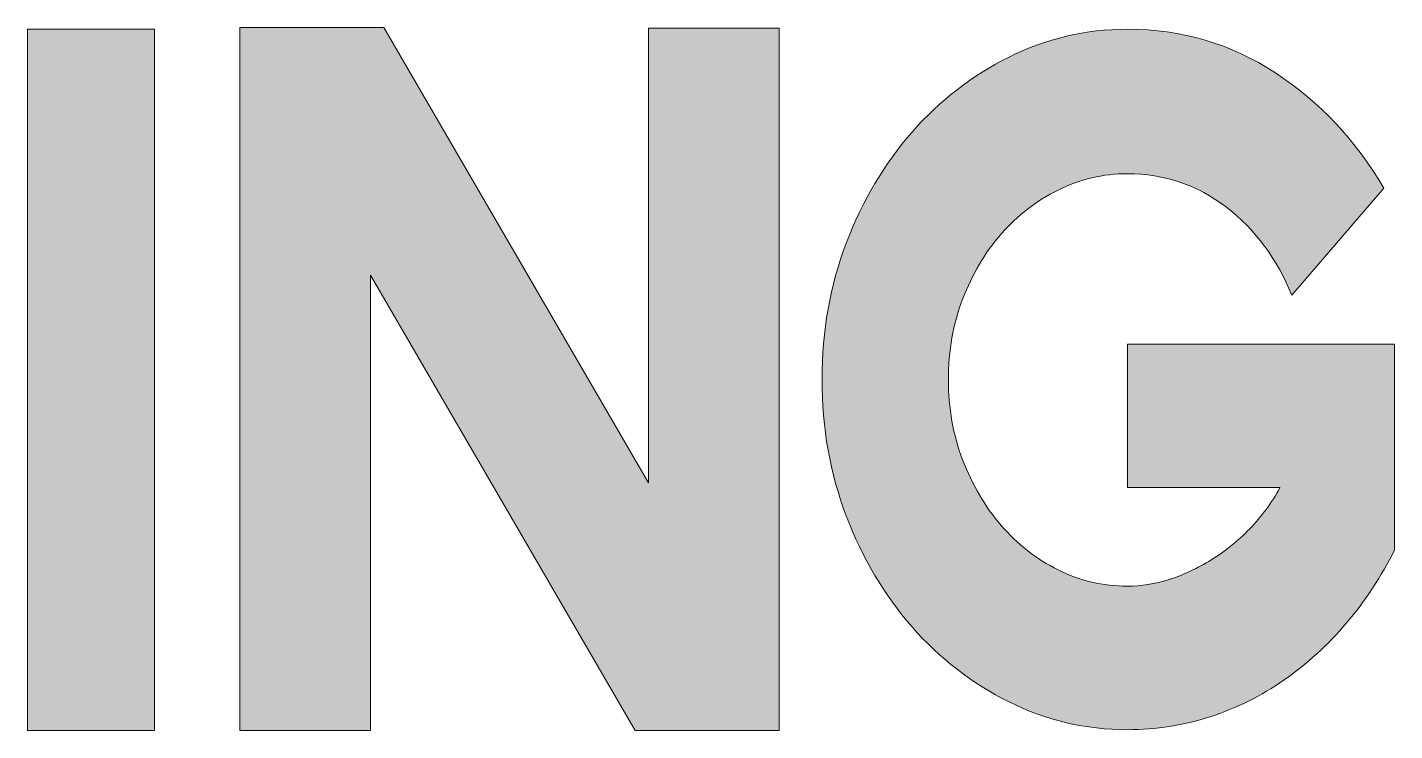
# Model space of a CAD drawing. Extents: x 204 to 2410, y -2200 to -1439.
# Drawn here: x 719.1 to 1074.9, y -1737.2 to -1554.2 of the extents above; entities that cross this region are included whole.
import ezdxf

# ---------------------------------------------------------------- set-up
doc = ezdxf.new("R2010")
doc.units = 0
doc.header["$MEASUREMENT"] = 0
doc.layers.add('Logo', color=7, linetype='Continuous', lineweight=0)

msp = doc.modelspace()

# ---------------------------------------------------------------- hatches: boundary and pattern name
at = {"layer": 'Logo', "true_color": 0x002841, "transparency": 33554687}
h = msp.add_hatch(color=158, dxfattribs=at)
h.dxf.hatch_style = 2
edge = h.paths.add_edge_path()
edge.add_spline(control_points=[(752.24, -1554.72), (752.24, -1554.72), (752.24, -1737.2), (752.24, -1737.2), (752.24, -1737.2), (719.13, -1737.2), (719.13, -1737.2), (719.13, -1737.2), (719.13, -1554.72), (719.13, -1554.72), (719.13, -1554.72), (752.24, -1554.72), (752.24, -1554.72)], knot_values=[0, 0, 0, 0, 1, 1, 1, 2, 2, 2, 3, 3, 3, 4, 4, 4, 4], degree=3, periodic=0)
h = msp.add_hatch(color=158, dxfattribs=at)
h.dxf.hatch_style = 2
edge = h.paths.add_edge_path()
edge.add_spline(control_points=[(880.76, -1554.47), (880.76, -1554.47), (914.74, -1554.47), (914.74, -1554.47), (914.74, -1554.47), (914.74, -1737.2), (914.74, -1737.2), (914.74, -1737.2), (877.27, -1737.2), (877.27, -1737.2), (877.27, -1737.2), (808.43, -1618.7), (808.43, -1618.7), (808.43, -1618.7), (808.43, -1737.2), (808.43, -1737.2), (808.43, -1737.2), (774.44, -1737.2), (774.44, -1737.2), (774.44, -1737.2), (774.44, -1554.22), (774.44, -1554.22), (774.44, -1554.22), (811.91, -1554.22), (811.91, -1554.22), (811.91, -1554.22), (880.76, -1672.72), (880.76, -1672.72), (880.76, -1672.72), (880.76, -1554.47), (880.76, -1554.47)], knot_values=[0, 0, 0, 0, 1, 1, 1, 2, 2, 2, 3, 3, 3, 4, 4, 4, 5, 5, 5, 6, 6, 6, 7, 7, 7, 8, 8, 8, 9, 9, 9, 10, 10, 10, 10], degree=3, periodic=0)
h = msp.add_hatch(color=158, dxfattribs=at)
h.dxf.hatch_style = 2
edge = h.paths.add_edge_path()
edge.add_spline(control_points=[(1005.44, -1636.63), (1005.44, -1636.63), (1074.94, -1636.63), (1074.94, -1636.63), (1074.94, -1636.63), (1074.94, -1690.15), (1074.94, -1690.15), (1071.45, -1697.12), (1067.27, -1703.47), (1062.41, -1709.19), (1057.54, -1714.92), (1052.13, -1719.86), (1046.18, -1724.01), (1040.22, -1728.16), (1033.79, -1731.35), (1026.9, -1733.59), (1020, -1735.83), (1012.84, -1736.95), (1005.44, -1736.95), (994.54, -1736.95), (984.27, -1734.55), (974.61, -1729.73), (964.95, -1724.92), (956.53, -1718.41), (949.34, -1710.19), (942.15, -1701.98), (936.45, -1692.35), (932.23, -1681.31), (928.02, -1670.28), (925.92, -1658.45), (925.92, -1645.84), (925.92, -1633.23), (928.02, -1621.4), (932.23, -1610.36), (936.45, -1599.33), (942.15, -1589.7), (949.34, -1581.48), (956.53, -1573.27), (964.95, -1566.76), (974.61, -1561.94), (984.27, -1557.13), (994.54, -1554.72), (1005.44, -1554.72), (1019.52, -1554.72), (1032.34, -1558.5), (1043.89, -1566.05), (1055.44, -1573.6), (1064.84, -1583.6), (1072.1, -1596.05), (1072.1, -1596.05), (1048.14, -1623.93), (1048.14, -1623.93), (1044.36, -1614.47), (1038.7, -1606.84), (1031.15, -1601.03), (1023.59, -1595.22), (1015.02, -1592.31), (1005.44, -1592.31), (999.04, -1592.31), (993.02, -1593.72), (987.36, -1596.55), (981.69, -1599.37), (976.75, -1603.19), (972.54, -1608), (968.33, -1612.81), (964.99, -1618.45), (962.52, -1624.93), (960.05, -1631.4), (958.82, -1638.37), (958.82, -1645.84), (958.82, -1653.31), (960.05, -1660.28), (962.52, -1666.75), (964.99, -1673.22), (968.33, -1678.91), (972.54, -1683.8), (976.75, -1688.7), (981.69, -1692.56), (987.36, -1695.38), (993.02, -1698.2), (999.04, -1699.61), (1005.44, -1699.61), (1008.92, -1699.61), (1012.52, -1699.03), (1016.22, -1697.87), (1019.93, -1696.71), (1023.59, -1695.01), (1027.22, -1692.76), (1030.85, -1690.52), (1034.2, -1687.83), (1037.25, -1684.67), (1040.3, -1681.52), (1042.91, -1677.95), (1045.09, -1673.97), (1045.09, -1673.97), (1005.44, -1673.97), (1005.44, -1673.97), (1005.44, -1673.97), (1005.44, -1636.63), (1005.44, -1636.63)], knot_values=[0, 0, 0, 0, 1, 1, 1, 2, 2, 2, 3, 3, 3, 4, 4, 4, 5, 5, 5, 6, 6, 6, 7, 7, 7, 8, 8, 8, 9, 9, 9, 10, 10, 10, 11, 11, 11, 12, 12, 12, 13, 13, 13, 14, 14, 14, 15, 15, 15, 16, 16, 16, 17, 17, 17, 18, 18, 18, 19, 19, 19, 20, 20, 20, 21, 21, 21, 22, 22, 22, 23, 23, 23, 24, 24, 24, 25, 25, 25, 26, 26, 26, 27, 27, 27, 28, 28, 28, 29, 29, 29, 30, 30, 30, 31, 31, 31, 32, 32, 32, 33, 33, 33, 33], degree=3, periodic=0)

# ---------------------------------------------------------------- linework, layer by layer
at = {"layer": 'Logo'}
for points, knots in [([(752.24, -1554.72), (752.24, -1554.72), (752.24, -1737.2), (752.24, -1737.2), (752.24, -1737.2), (719.13, -1737.2), (719.13, -1737.2), (719.13, -1737.2), (719.13, -1554.72), (719.13, -1554.72), (719.13, -1554.72), (752.24, -1554.72), (752.24, -1554.72)], [0, 0, 0, 0, 1, 1, 1, 2, 2, 2, 3, 3, 3, 4, 4, 4, 4]), ([(880.76, -1554.47), (880.76, -1554.47), (914.74, -1554.47), (914.74, -1554.47), (914.74, -1554.47), (914.74, -1737.2), (914.74, -1737.2), (914.74, -1737.2), (877.27, -1737.2), (877.27, -1737.2), (877.27, -1737.2), (808.43, -1618.7), (808.43, -1618.7), (808.43, -1618.7), (808.43, -1737.2), (808.43, -1737.2), (808.43, -1737.2), (774.44, -1737.2), (774.44, -1737.2), (774.44, -1737.2), (774.44, -1554.22), (774.44, -1554.22), (774.44, -1554.22), (811.91, -1554.22), (811.91, -1554.22), (811.91, -1554.22), (880.76, -1672.72), (880.76, -1672.72), (880.76, -1672.72), (880.76, -1554.47), (880.76, -1554.47)], [0, 0, 0, 0, 1, 1, 1, 2, 2, 2, 3, 3, 3, 4, 4, 4, 5, 5, 5, 6, 6, 6, 7, 7, 7, 8, 8, 8, 9, 9, 9, 10, 10, 10, 10]), ([(1005.44, -1636.63), (1005.44, -1636.63), (1074.94, -1636.63), (1074.94, -1636.63), (1074.94, -1636.63), (1074.94, -1690.15), (1074.94, -1690.15), (1071.45, -1697.12), (1067.27, -1703.47), (1062.41, -1709.19), (1057.54, -1714.92), (1052.13, -1719.86), (1046.18, -1724.01), (1040.22, -1728.16), (1033.79, -1731.35), (1026.9, -1733.59), (1020, -1735.83), (1012.84, -1736.95), (1005.44, -1736.95), (994.54, -1736.95), (984.27, -1734.55), (974.61, -1729.73), (964.95, -1724.92), (956.53, -1718.41), (949.34, -1710.19), (942.15, -1701.98), (936.45, -1692.35), (932.23, -1681.31), (928.02, -1670.28), (925.92, -1658.45), (925.92, -1645.84), (925.92, -1633.23), (928.02, -1621.4), (932.23, -1610.36), (936.45, -1599.33), (942.15, -1589.7), (949.34, -1581.48), (956.53, -1573.27), (964.95, -1566.76), (974.61, -1561.94), (984.27, -1557.13), (994.54, -1554.72), (1005.44, -1554.72), (1019.52, -1554.72), (1032.34, -1558.5), (1043.89, -1566.05), (1055.44, -1573.6), (1064.84, -1583.6), (1072.1, -1596.05), (1072.1, -1596.05), (1048.14, -1623.93), (1048.14, -1623.93), (1044.36, -1614.47), (1038.7, -1606.84), (1031.15, -1601.03), (1023.59, -1595.22), (1015.02, -1592.31), (1005.44, -1592.31), (999.04, -1592.31), (993.02, -1593.72), (987.36, -1596.55), (981.69, -1599.37), (976.75, -1603.19), (972.54, -1608), (968.33, -1612.81), (964.99, -1618.45), (962.52, -1624.93), (960.05, -1631.4), (958.82, -1638.37), (958.82, -1645.84), (958.82, -1653.31), (960.05, -1660.28), (962.52, -1666.75), (964.99, -1673.22), (968.33, -1678.91), (972.54, -1683.8), (976.75, -1688.7), (981.69, -1692.56), (987.36, -1695.38), (993.02, -1698.2), (999.04, -1699.61), (1005.44, -1699.61), (1008.92, -1699.61), (1012.52, -1699.03), (1016.22, -1697.87), (1019.93, -1696.71), (1023.59, -1695.01), (1027.22, -1692.76), (1030.85, -1690.52), (1034.2, -1687.83), (1037.25, -1684.67), (1040.3, -1681.52), (1042.91, -1677.95), (1045.09, -1673.97), (1045.09, -1673.97), (1005.44, -1673.97), (1005.44, -1673.97), (1005.44, -1673.97), (1005.44, -1636.63), (1005.44, -1636.63)], [0, 0, 0, 0, 1, 1, 1, 2, 2, 2, 3, 3, 3, 4, 4, 4, 5, 5, 5, 6, 6, 6, 7, 7, 7, 8, 8, 8, 9, 9, 9, 10, 10, 10, 11, 11, 11, 12, 12, 12, 13, 13, 13, 14, 14, 14, 15, 15, 15, 16, 16, 16, 17, 17, 17, 18, 18, 18, 19, 19, 19, 20, 20, 20, 21, 21, 21, 22, 22, 22, 23, 23, 23, 24, 24, 24, 25, 25, 25, 26, 26, 26, 27, 27, 27, 28, 28, 28, 29, 29, 29, 30, 30, 30, 31, 31, 31, 32, 32, 32, 33, 33, 33, 33])]:
    msp.add_open_spline(points, degree=3, knots=knots, dxfattribs=at)

doc.saveas('drawing.dxf')
